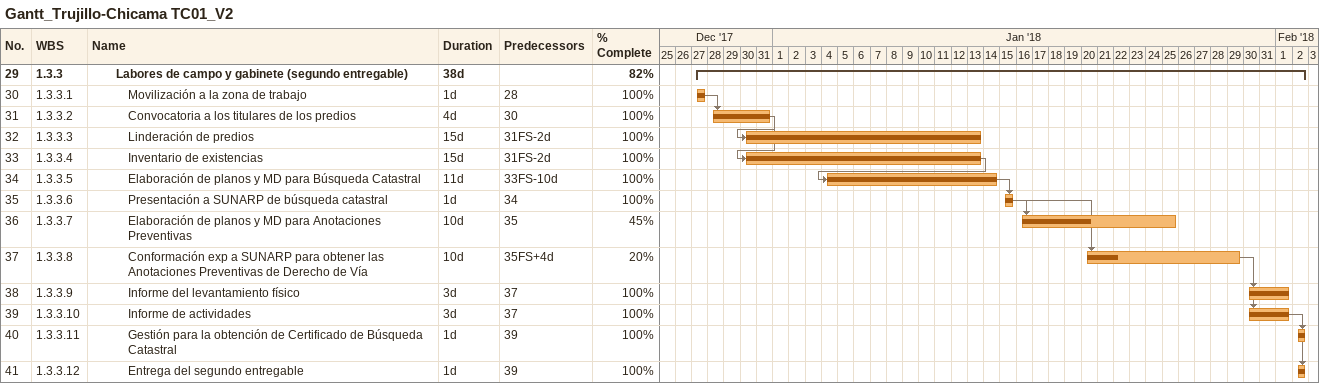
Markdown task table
Gantt_Trujillo-Chicama TC01_V2

| ID | WBS | Task | Duration | Start | Finish | Predecessors | % complete |
|---|---|---|---|---|---|---|---|
| 29 | 1.3.3 | **Labores de campo y gabinete (segundo entregable)** | 38d | 2017-12-27 | 2018-02-02 |  | 82 |
| 30 | 1.3.3.1 | Movilización a la zona de trabajo | 1d | 2017-12-27 | 2017-12-27 | 28 | 100 |
| 31 | 1.3.3.2 | Convocatoria a los titulares de los predios | 4d | 2017-12-28 | 2017-12-31 | 30 | 100 |
| 32 | 1.3.3.3 | Linderación de predios | 15d | 2017-12-30 | 2018-01-13 | 31FS-2d | 100 |
| 33 | 1.3.3.4 | Inventario de existencias | 15d | 2017-12-30 | 2018-01-13 | 31FS-2d | 100 |
| 34 | 1.3.3.5 | Elaboración de planos y MD para Búsqueda Catastral | 11d | 2018-01-04 | 2018-01-14 | 33FS-10d | 100 |
| 35 | 1.3.3.6 | Presentación a SUNARP de búsqueda catastral | 1d | 2018-01-15 | 2018-01-15 | 34 | 100 |
| 36 | 1.3.3.7 | Elaboración de planos y MD para Anotaciones Preventivas | 10d | 2018-01-16 | 2018-01-25 | 35 | 45 |
| 37 | 1.3.3.8 | Conformación exp a SUNARP para obtener las Anotaciones Preventivas de Derecho de Vía | 10d | 2018-01-20 | 2018-01-29 | 35FS+4d | 20 |
| 38 | 1.3.3.9 | Informe del levantamiento físico | 3d | 2018-01-30 | 2018-02-01 | 37 | 100 |
| 39 | 1.3.3.10 | Informe de actividades | 3d | 2018-01-30 | 2018-02-01 | 37 | 100 |
| 40 | 1.3.3.11 | Gestión para la obtención de Certificado de Búsqueda Catastral | 1d | 2018-02-02 | 2018-02-02 | 39 | 100 |
| 41 | 1.3.3.12 | Entrega del segundo entregable | 1d | 2018-02-02 | 2018-02-02 | 39 | 100 |
